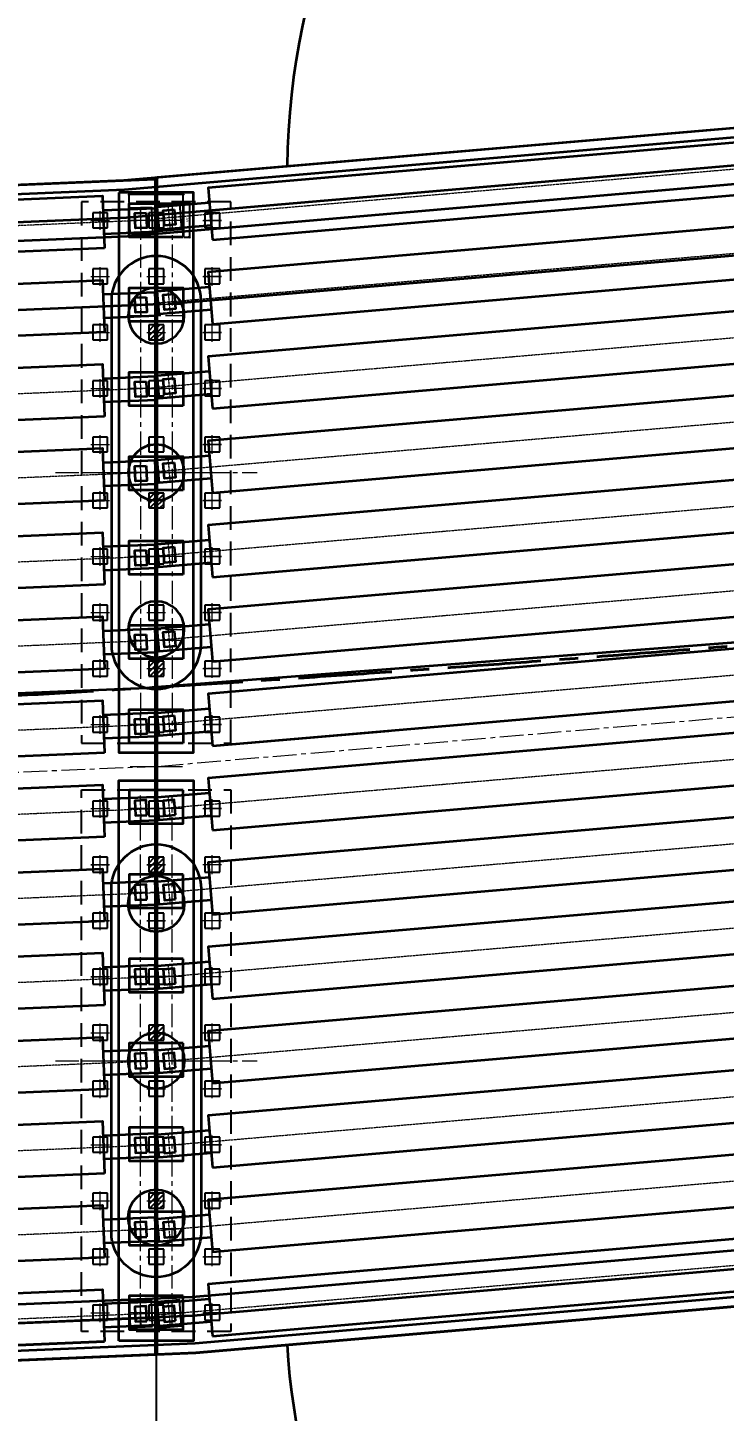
# Model space of a CAD drawing. Header units: millimetres. Extents: x 265754 to 14267433, y -6145605 to 2433772.
# Drawn here: x 6899178 to 6917823, y -613980 to -576932 of the extents above; entities that cross this region are included whole.
import ezdxf
from ezdxf import colors
from ezdxf.entities.mleader import LeaderData, LeaderLine
from ezdxf.math import Vec2, Vec3

# ---------------------------------------------------------------- set-up
doc = ezdxf.new("R2010")
doc.units = ezdxf.units.MM
for name, pattern in [('15-15', [6, 1.5, -3, 1.5]), ('CENTER', [50.8, 31.75, -6.35, 6.35, -6.35]), ('невидимая', [9.525, 6.35, -3.175]), ('осевая', [2, 1.25, -0.25, 0.25, -0.25])]:
    doc.linetypes.add(name, pattern=pattern)
for name, color, linetype, lineweight in [('1-Бетон', 106, 'Continuous', 35), ('1-Оси', 1, 'CENTER', 20), ('ИС_Выноски', 3, 'Continuous', 18), ('ИС_Ось', 3, 'осевая', 18)]:
    doc.layers.add(name, color=color, linetype=linetype, lineweight=lineweight)
doc.layers.add('_Defpoints', color=8, linetype='Continuous', plot=False)
for name, color, linetype in [('ИС_Невидимая', 4, 'невидимая'), ('Основное направление 30.05.Верх покрытия', 7, 'Continuous'), ('Основное направление 30.05.Ось трассы', 7, 'Continuous'), ('Петля 1 ось справа.Верх покрытия', 7, 'Continuous'), ('Штриховая', 7, 'Continuous')]:
    doc.layers.add(name, color=color, linetype=linetype)
doc.styles.add('0', font='isocpeur.ttf', dxfattribs={"width": 0.8, "oblique": 15})
doc.styles.add('ISOCPEUR', font='isocpeur.ttf', dxfattribs={"width": 0.8, "oblique": 15, "height": 2.5})
doc.dimstyles.new('М25', dxfattribs={"dimscale": 25, "dimtxt": 2.5, "dimasz": 2, "dimexe": 1, "dimexo": 1, "dimgap": 1, "dimtad": 1, "dimdec": 0, "dimtxsty": '0', "dimblk1": 'OBLIQUE', "dimblk2": 'OBLIQUE', "dimsah": 1, "dimcen": 2.5, "dimdle": 1, "dimclrd": 256, "dimclre": 256, "dimclrt": 256, "dimaunit": 1, "dimadec": 0, "dimazin": 0, "dimtfac": 0.75, "dimtdec": 0, "dimtmove": 1, "dimatfit": 2, "dimldrblk": 'OBLIQUE', "dimfxl": 1, "dimtolj": 1, "dimtzin": 0, "dimlwd": -1, "dimlwe": -1, "dimarcsym": 0})
doc.dimstyles.new('М400нов', dxfattribs={"dimscale": 400, "dimtxt": 2.5, "dimasz": 2, "dimexe": 1, "dimexo": 1, "dimgap": 0.8, "dimtad": 1, "dimdec": 0, "dimzin": 0, "dimdsep": 46, "dimtxsty": '0', "dimblk": 'OBLIQUE', "dimcen": 0.09, "dimdle": 1, "dimclrd": 256, "dimclre": 256, "dimclrt": 256, "dimadec": 4, "dimazin": 0, "dimtfac": 1, "dimtdec": 0, "dimtmove": 1, "dimatfit": 2, "dimfxl": 1, "dimtolj": 1, "dimtzin": 0, "dimlwd": -1, "dimarcsym": 0})

# ---------------------------------------------------------------- blocks, each defined once
blk = doc.blocks.new('дорога план')
at = {"layer": 'Основное направление 30.05.Верх покрытия', "color": 84, "flags": 128}
blk.add_lwpolyline([(-265125, 81028, 0.025264), (-191155, 52344, 0.186442), (374243, 80227)], format="xyb", dxfattribs=at)
at = {"layer": 'Основное направление 30.05.Верх покрытия', "color": 6, "flags": 128}
for points in [[(-265125, 77743, 0.024838), (-192097, 49496, 0.186005), (374243, 76946)], [(-265125, 67192, 0.023497), (-195127, 40334, 0.184624), (374243, 66407)], [(-265125, 63916, 0.023087), (-196068, 37485, 0.184202), (374243, 63136)]]:
    blk.add_lwpolyline(points, format="xyb", dxfattribs=at)
at = {"layer": 'Основное направление 30.05.Верх покрытия', "color": 5, "flags": 128}
for points in [[(-265125, 76921, 0.024735), (-192332, 48784, 0.185896), (374243, 76126)], [(374243, 67498, -0.184765), (-194813, 41283, -0.023634), (-265125, 68284, -0.023634)], [(-265125, 62822, 0.022954), (-196382, 36536, 0.184063), (374243, 62046)]]:
    blk.add_lwpolyline(points, format="xyb", dxfattribs=at)
at = {"layer": 'Основное направление 30.05.Ось трассы', "color": 1, "lineweight": 40, "flags": 128}
blk.add_lwpolyline([(-265125, 65117, 0.208487), (374243, 64335)], format="xyb", dxfattribs=at)
at = {"layer": 'Петля 1 ось справа.Верх покрытия', "color": 5, "linetype": '15-15', "flags": 128}
for points in [[(-265125, 72600, 0.024182), (-193572, 45033, 0.185328), (374243, 71810)], [(-265125, 58518, 0.022417), (-197623, 32786, 0.183514), (374243, 57743)]]:
    blk.add_lwpolyline(points, format="xyb", dxfattribs=at)
blk = doc.blocks.new('_None')
blk = doc.blocks.new('*D292')
at = {"layer": '1-Бетон', "transparency": 16777216}
blk.add_line((6933750, -658489), (6934314, -664008), dxfattribs=at)
blk.add_solid([(6934447, -663994), (6934182, -664022), (6934396, -664804)], dxfattribs=at)
at = {"layer": 'Defpoints', "color": 0, "transparency": 16777216}
for p in [(6853074, 131052), (6934396, -664804)]:
    blk.add_point(p, dxfattribs=at)
at = {"layer": '1-Бетон', "transparency": 16777216, "insert": (6934808, -660767), "char_height": 1000, "attachment_point": 5, "rotation": 275.8344, "style": '0'}
blk.add_mtext('\\A1;R800000', dxfattribs=at)
blk = doc.blocks.new('*U1432')
at = {"layer": 'ИС_Невидимая', "ltscale": 20}
blk.add_lwpolyline([(-0.2, -0.2), (0.2, -0.2), (0.2, 0.2), (-0.2, 0.2), (-0.2, -0.2)], dxfattribs=at)
at = {"layer": 'ИС_Ось', "ltscale": 50}
for points in [[(-0.25, 0), (0.25, 0)], [(0, -0.25), (0, 0.25)]]:
    blk.add_lwpolyline(points, dxfattribs=at)
blk = doc.blocks.new('*U1433')
at = {"color": 0, "linetype": 'ByBlock', "lineweight": -2, "transparency": 16777216}
for p in [(0, 0), (1.5, 0), (3, 0), (0, -1.5), (1.5, -1.5), (3, -1.5), (0, -3), (1.5, -3), (3, -3), (0, -4.5), (1.5, -4.5), (3, -4.5), (0, -6), (1.5, -6), (3, -6), (0, -7.5), (1.5, -7.5), (3, -7.5), (0, -9), (1.5, -9), (3, -9), (0, -10.5), (1.5, -10.5), (3, -10.5), (0, -12), (1.5, -12), (3, -12), (0, -13.5), (1.5, -13.5), (3, -13.5)]:
    blk.add_blockref('*U1432', p, dxfattribs=at)
blk = doc.blocks.new('*U1434')
at = {"layer": 'ИС_Невидимая', "ltscale": 20}
blk.add_lwpolyline([(-0.2, -0.2), (0.2, -0.2), (0.2, 0.2), (-0.2, 0.2), (-0.2, -0.2)], dxfattribs=at)
at = {"layer": 'ИС_Ось', "ltscale": 50}
for points in [[(-0.25, 0), (0.25, 0)], [(0, -0.25), (0, 0.25)]]:
    blk.add_lwpolyline(points, dxfattribs=at)
blk = doc.blocks.new('*U1435')
at = {"color": 0, "linetype": 'ByBlock', "lineweight": -2, "transparency": 16777216}
for p in [(0, 0), (1.5, 0), (3, 0), (0, -1.5), (1.5, -1.5), (3, -1.5), (0, -3), (1.5, -3), (3, -3), (0, -4.5), (1.5, -4.5), (3, -4.5), (0, -6), (1.5, -6), (3, -6), (0, -7.5), (1.5, -7.5), (3, -7.5), (0, -9), (1.5, -9), (3, -9), (0, -10.5), (1.5, -10.5), (3, -10.5), (0, -12), (1.5, -12), (3, -12), (0, -13.5), (1.5, -13.5), (3, -13.5)]:
    blk.add_blockref('*U1434', p, dxfattribs=at)
blk = doc.blocks.new('св поле кальм пл')
at = {"layer": 'Штриховая'}
h = blk.add_hatch(dxfattribs=at)
h.set_pattern_fill('ANSI31', color=256, scale=0.03)
h.set_pattern_definition([(176.87772, (35.04111, 28.08523), (-0.00518798, -0.09510861), [])])
h.paths.add_polyline_path([(-36.201, 56.013), (-36.468, 56.311), (-36.766, 56.044), (-36.499, 55.746)])
h = blk.add_hatch(dxfattribs=at)
h.set_pattern_fill('ANSI31', color=256, scale=0.03)
h.set_pattern_definition([(176.87772, (31.69053, 25.0813), (-0.00518798, -0.09510861), [])])
h.paths.add_polyline_path([(-39.551, 53.009), (-39.818, 53.307), (-40.116, 53.04), (-39.849, 52.742)])
h = blk.add_hatch(dxfattribs=at)
h.set_pattern_fill('ANSI31', color=256, scale=0.03)
h.set_pattern_definition([(176.87772, (28.33995, 22.07737), (-0.00518798, -0.09510861), [])])
h.paths.add_polyline_path([(-42.902, 50.005), (-43.169, 50.303), (-43.467, 50.036), (-43.2, 49.738)])
h = blk.add_hatch(dxfattribs=at)
h.set_pattern_fill('ANSI31', color=256, scale=0.03)
h.set_pattern_definition([(176.87772, (24.43098, 18.57273), (-0.00518798, -0.09510861), [])])
h.paths.add_polyline_path([(-46.811, 46.5), (-47.078, 46.798), (-47.376, 46.531), (-47.109, 46.233)])
h = blk.add_hatch(dxfattribs=at)
h.set_pattern_fill('ANSI31', color=256, scale=0.03)
h.set_pattern_definition([(176.87772, (21.08039, 15.5688), (-0.00518798, -0.09510861), [])])
h.paths.add_polyline_path([(-50.162, 43.497), (-50.429, 43.794), (-50.726, 43.527), (-50.459, 43.23)])
h = blk.add_hatch(dxfattribs=at)
h.set_pattern_fill('ANSI31', color=256, scale=0.03)
h.set_pattern_definition([(176.87772, (17.72981, 12.56487), (-0.00518798, -0.09510861), [])])
h.paths.add_polyline_path([(-53.512, 40.493), (-53.779, 40.79), (-54.077, 40.523), (-53.81, 40.226)])
at = {"layer": 'ИС_Невидимая', "ltscale": 0.1}
for points in [[(-32.542, 56.876), (-43.338, 47.196), (-46.009, 50.175), (-35.212, 59.854), (-32.542, 56.876)], [(-55.065, 36.682), (-44.269, 46.362), (-46.939, 49.34), (-57.736, 39.661), (-55.065, 36.682)]]:
    blk.add_lwpolyline(points, dxfattribs=at)
at = {"layer": 'ИС_Ось', "color": 1, "ltscale": 500}
blk.add_line((-44.672, 47.747), (-45.606, 48.789), dxfattribs=at)
at = {"layer": 'ИС_Ось', "color": 1, "lineweight": 40, "ltscale": 2, "true_color": 0xff0000, "flags": 128}
blk.add_lwpolyline([(34.634, -46.806, 0.046583), (-64.636, 63.963, 0.046583)], format="xyb", dxfattribs=at)
at = {"layer": 'ИС_Ось', "color": 1, "ltscale": 500}
for points in [[(-33.877, 58.365), (-45.065, 48.334)], [(-37.94, 52.036), (-40.61, 55.014)], [(-56.401, 38.172), (-45.212, 48.202)], [(-49.667, 41.522), (-52.337, 44.501)]]:
    blk.add_lwpolyline(points, dxfattribs=at)
at = {"color": 1, "rotation": 131.8774809}
for name, p in [('*U1435', (-43.3, 47.902)), ('*U1433', (-55.027, 37.389))]:
    blk.add_blockref(name, p, dxfattribs=at)
blk = doc.blocks.new('б33 план')
at = {"layer": '1-Бетон'}
blk.add_lwpolyline([(1400, 700), (31600, 700), (31600, -700), (1400, -700)], close=True, dxfattribs=at)
for points in [[(1400, 310), (0, 310), (0, -310), (1400, -310)], [(31600, 310), (33000, 310), (33000, -310), (31600, -310)]]:
    blk.add_lwpolyline(points, dxfattribs=at)
at = {"layer": 'ИС_Ось', "color": 3, "ltscale": 20}
for points in [[(0, 0), (33000, 0)], [(400, 310), (400, -310)], [(32600, 310), (32600, -310)]]:
    blk.add_lwpolyline(points, dxfattribs=at)
blk = doc.blocks.new('*U2150')
at = {"rotation": 182.4098864728825}
blk.add_blockref('б33 план', (16485, 694), dxfattribs=at)
blk = doc.blocks.new('*U2151')
at = {"layer": '_Defpoints', "color": 0, "linetype": 'ByBlock', "lineweight": -2, "transparency": 16777216}
for p in [(0, 0), (0, -2252), (0, -4504), (0, -6756), (0, -9008), (0, -11260), (0, -13512), (0, -15764), (0, -18016), (0, -20268), (0, -22520), (0, -24772), (0, -27024), (0, -29276)]:
    blk.add_blockref('*U2150', p, dxfattribs=at)
blk = doc.blocks.new('Б24 план')
at = {"layer": '1-Бетон'}
blk.add_lwpolyline([(1400, -700), (22600, -700), (22600, 700), (1400, 700)], close=True, dxfattribs=at)
for points in [[(1400, -310), (0, -310), (0, 310), (1400, 310)], [(22600, -310), (24000, -310), (24000, 310), (22600, 310)]]:
    blk.add_lwpolyline(points, dxfattribs=at)
at = {"layer": 'ИС_Ось', "color": 3, "ltscale": 20}
for points in [[(300, -310), (300, 310)], [(23700, -310), (23700, 310)], [(0, 0), (24000, 0)]]:
    blk.add_lwpolyline(points, dxfattribs=at)
blk = doc.blocks.new('*U2152')
at = {"rotation": 4.910079921255813}
blk.add_blockref('Б24 план', (-11956, -1027), dxfattribs=at)
blk = doc.blocks.new('*U2153')
at = {"layer": '_Defpoints', "color": 0, "linetype": 'ByBlock', "lineweight": -2, "transparency": 16777216}
for p in [(0, 0), (0, -2258), (0, -4516), (0, -6774), (0, -9032), (0, -11290), (0, -13548), (0, -15806), (0, -18064), (0, -20322), (0, -22580), (0, -24838), (0, -27096), (0, -29354)]:
    blk.add_blockref('*U2152', p, dxfattribs=at)
blk = doc.blocks.new('*U1397')
at = {"layer": '1-Бетон'}
blk.add_circle((0, 0), 750, dxfattribs=at)
blk = doc.blocks.new('*U1398')
at = {"layer": '1-Бетон', "color": 0, "linetype": 'ByBlock', "lineweight": -2, "transparency": 16777216}
for p in [(0, 0), (4200, 0), (8400, 0)]:
    blk.add_blockref('*U1397', p, dxfattribs=at)
blk = doc.blocks.new('*U1393')
at = {"layer": 'ИС_Ось', "ltscale": 500}
blk.add_line((0, -725), (0, 725), dxfattribs=at)
blk = doc.blocks.new('*U1394')
at = {"layer": '1-Бетон', "color": 0, "linetype": 'ByBlock', "lineweight": -2, "transparency": 16777216}
for p in [(0, 0), (2250, 0), (4500, 0), (6750, 0), (9000, 0), (11250, 0), (13500, 0)]:
    blk.add_blockref('*U1393', p, dxfattribs=at)
blk = doc.blocks.new('*U1395')
at = {"layer": 'ИС_Ось', "ltscale": 500}
blk.add_lwpolyline([(0, 500), (0, -1000)], dxfattribs=at)
blk = doc.blocks.new('*U1396')
at = {"color": 0, "linetype": 'ByBlock', "lineweight": -2, "transparency": 16777216}
for p in [(0, 0), (4200, 0), (8400, 0)]:
    blk.add_blockref('*U1395', p, dxfattribs=at)
blk = doc.blocks.new('*U1401')
at = {"layer": '1-Бетон'}
blk.add_circle((0, 0), 750, dxfattribs=at)
blk = doc.blocks.new('*U1402')
at = {"layer": '1-Бетон', "color": 0, "linetype": 'ByBlock', "lineweight": -2, "transparency": 16777216}
for p in [(0, 0), (4200, 0), (8400, 0)]:
    blk.add_blockref('*U1401', p, dxfattribs=at)
blk = doc.blocks.new('*U1399')
at = {"layer": 'ИС_Ось', "ltscale": 500}
blk.add_line((0, -725), (0, 725), dxfattribs=at)
blk = doc.blocks.new('*U1400')
at = {"layer": '1-Бетон', "color": 0, "linetype": 'ByBlock', "lineweight": -2, "transparency": 16777216}
for p in [(0, 0), (2250, 0), (4500, 0), (6750, 0), (9000, 0), (11250, 0), (13500, 0)]:
    blk.add_blockref('*U1399', p, dxfattribs=at)
blk = doc.blocks.new('_OBLIQUE')
at = {"color": 0, "linetype": 'ByBlock', "lineweight": -2}
blk.add_line((0.5, 0.5), (-0.5, -0.5), dxfattribs=at)
blk = doc.blocks.new('*D2158')
at = {"layer": '_Defpoints', "color": 2, "transparency": 16777216}
for p, q in [((6903367, -581403), (6901867, -581403)), ((6901892, -581617), (6901892, -581378)), ((6903342, -581617), (6903342, -581378))]:
    blk.add_line(p, q, dxfattribs=at)
at = {"layer": 'Defpoints', "color": 0, "transparency": 16777216}
for p in [(6901892, -581403), (6901892, -581642), (6903342, -581642)]:
    blk.add_point(p, dxfattribs=at)
at = {"layer": '_Defpoints', "color": 2, "transparency": 16777216, "xscale": 50, "yscale": 50, "zscale": 50}
for p, rotation in [((6901892, -581403), 180.0000242058169), ((6903342, -581403), 2.420581687090361e-05)]:
    blk.add_blockref('_OBLIQUE', p, dxfattribs=dict(at, rotation=rotation))
at = {"layer": '_Defpoints', "color": 2, "transparency": 16777216, "insert": (6902617, -581347), "char_height": 62.5, "attachment_point": 5, "rotation": 0, "style": '0'}
blk.add_mtext('\\A1;1450', dxfattribs=at)
blk = doc.blocks.new('*D2159')
at = {"layer": '_Defpoints', "color": 2, "transparency": 16777216}
for p, q in [((6903367, -581642), (6903530, -581642)), ((6903505, -581617), (6903505, -582567)), ((6903367, -582542), (6903530, -582542))]:
    blk.add_line(p, q, dxfattribs=at)
at = {"layer": 'Defpoints', "color": 0, "transparency": 16777216}
for p in [(6903342, -581642), (6903342, -582542), (6903505, -582542)]:
    blk.add_point(p, dxfattribs=at)
at = {"layer": '_Defpoints', "color": 2, "transparency": 16777216, "xscale": 50, "yscale": 50, "zscale": 50}
for p, rotation in [((6903505, -581642), 90), ((6903505, -582542), 270)]:
    blk.add_blockref('_OBLIQUE', p, dxfattribs=dict(at, rotation=rotation))
at = {"layer": '_Defpoints', "color": 2, "transparency": 16777216, "insert": (6903448, -582092), "char_height": 62.5, "attachment_point": 5, "rotation": 90, "style": '0'}
blk.add_mtext('\\A1;900', dxfattribs=at)
blk = doc.blocks.new('мост план кальмиус')
at = {"layer": 'ИС_Выноски'}
ml = blk.add_multileader_mtext('Standard', dxfattribs=at)
ml.set_content('Ось опоры ОП5 \\PПК 71+4,24', color=256, style='ISOCPEUR')
ml.set_leader_properties(color=256, linetype='ByLayer')
ml.set_arrow_properties(name='NONE')
ml.build(insert=Vec2(0, 0))
ml.multileader.update_dxf_attribs({"text_left_attachment_type": 6, "text_right_attachment_type": 6, "dogleg_length": 0.36, "arrow_head_size": 600, "scale": 200})
ctx = ml.context
ctx.base_point, ctx.scale, ctx.char_height, ctx.arrow_head_size, ctx.landing_gap_size, ctx.plane_origin, ctx.plane_x_axis, ctx.plane_y_axis = Vec3(49544.5, -27905.8), 200, 1200, 600, 125, Vec3(56540.2, -9400.5), Vec3(0, 1), Vec3(-1, 0)
ctx.left_attachment, ctx.right_attachment, ctx.text_align_type = 6, 6, 1
notes = []
notes.append((ctx, [(1, (1, 1, 0), (49544.5, -18211.7), (0, -1), 161, [(1, [(49544.5, -16236.4)], 0, [])])]))
ctx.mtext.insert, ctx.mtext.text_direction, ctx.mtext.rotation, ctx.mtext.width, ctx.mtext.alignment, ctx.mtext.flow_direction = Vec3(48104.5, -23139.3), Vec3(0, 1), 1.5707963, 10620.215, 2, 5
for ctx, leaders in notes:
    for number, flags, end, landing, length, lines in leaders:
        leader = LeaderData()
        leader.index, (leader.has_last_leader_line, leader.has_dogleg_vector, leader.attachment_direction) = number, flags
        leader.last_leader_point, leader.dogleg_vector, leader.dogleg_length = Vec3(end), Vec3(landing), length
        for number, points, colour, breaks in lines:
            line = LeaderLine()
            line.index, line.vertices, line.color, line.breaks = number, Vec3.list(points), colors.encode_raw_color(colour), breaks
            leader.lines.append(line)
        ctx.leaders.append(leader)

msp = doc.modelspace()

# ---------------------------------------------------------------- linework, layer by layer
at = {"layer": '1-Бетон'}
for points in [[(6779525.5592, -578878.4265), (6804390.0413, -581014.4711), (6836841.2633, -582380.1897), (6869303.2375, -582380.1897), (6901754.4595, -581014.4711), (6926618.9416, -578878.4265)], [(6837971.8121, -582630.1897), (6869308.4959, -582630.1897), (6901770.4221, -581264.0206), (6926618.9416, -579129.3473)], [(6904124.3863, -596165.5066), (6908843.2966, -595760.117)], [(6904124.3863, -611971.5066), (6925246.5877, -610156.9518)], [(6926618.9416, -610189.6088), (6903658.8881, -612162.0488), (6869962.0458, -613580.1897), (6836182.455, -613580.1897), (6802485.6126, -612162.0488), (6779525.5592, -610189.6088)], [(6779525.5592, -610440.5297), (6802469.65, -612411.5983), (6836177.1966, -613830.1897), (6869967.3041, -613830.1897), (6903674.8508, -612411.5983), (6926618.9416, -610440.5297)], [(6869580.8954, -612830.2239), (6902552.6882, -611465.5082)], [(6871064.0493, -613383.6788), (6901237.3401, -612113.8276)]]:
    msp.add_lwpolyline(points, dxfattribs=at)
at = {"layer": '1-Бетон', "color": 4}
for points in [[(6902643.0758, -580938.1323), (6926618.9416, -578878.4265), (6926618.9416, -610440.5297), (6903674.8508, -612411.5983), (6902643.0758, -612455.0209), (6902643.0758, -580938.1323)], [(6837971.8121, -583380.1897), (6869324.2708, -583380.1897), (6901818.31, -582012.6691), (6926618.9416, -579882.1097)], [(6837971.8121, -583880.1897), (6869334.7875, -583880.1897), (6901850.2353, -582511.7682), (6926618.9416, -580383.9514)], [(6869622.2504, -582366.7639), (6902593.0758, -580991.8639), (6902593.0758, -612457.1251), (6869967.3041, -613830.1897), (6869622.2504, -613829.3684), (6869622.2504, -582366.7639)], [(6902929.8097, -584329.5702), (6926905.6755, -582269.8644)], [(6902751.4833, -584338.189), (6869635.3799, -585731.9037)], [(6926572.924, -592745.9091), (6902644.0432, -594592.1653)], [(6869622.2504, -595958.2337), (6902594.0916, -594595.2649)], [(6837971.8121, -612330.1897), (6869935.7541, -612330.1897), (6903579.075, -610914.3013), (6926618.9416, -608935.0048)], [(6837971.8121, -612830.1897), (6869946.2708, -612830.1897), (6903611.0002, -611413.4003), (6926618.9416, -609436.8464)]]:
    msp.add_lwpolyline(points, dxfattribs=at)
at = {"layer": '1-Бетон', "color": 3}
for points in [[(6901617.4261, -581342.2601), (6901617.4261, -596342.2601), (6903617.4922, -596342.2601), (6903617.4922, -581342.2601)], [(6901617.238, -612092.7267), (6901617.6143, -597092.5489), (6903617.6804, -597091.5708), (6903617.304, -612091.7486)]]:
    msp.add_lwpolyline(points, close=True, dxfattribs=at)
at = {"layer": '1-Бетон', "color": 5}
for points in [[(6903342.1846, -582541.9045), (6901892.1846, -582541.9045), (6901892.1846, -581641.9045), (6903342.1846, -581641.9045), (6903342.1846, -582541.9045)], [(6902347.8952, -581890.2554), (6902364.7144, -582289.9016), (6902064.9797, -582302.516), (6902048.1605, -581902.8698), (6902347.8952, -581890.2554)], [(6903100.8363, -581802.0846), (6903135.0732, -582200.6167), (6902836.1742, -582226.2944), (6902801.9373, -581827.7623), (6903100.8363, -581802.0846)], [(6903342.1846, -584799.9045), (6901892.1846, -584799.9045), (6901892.1846, -583899.9045), (6903342.1846, -583899.9045), (6903342.1846, -584799.9045)], [(6902347.8952, -584148.2554), (6902364.7144, -584547.9016), (6902064.9797, -584560.516), (6902048.1605, -584160.8698), (6902347.8952, -584148.2554)], [(6903100.8363, -584060.0846), (6903135.0732, -584458.6167), (6902836.1742, -584484.2944), (6902801.9373, -584085.7623), (6903100.8363, -584060.0846)], [(6903342.1846, -587057.9045), (6901892.1846, -587057.9045), (6901892.1846, -586157.9045), (6903342.1846, -586157.9045), (6903342.1846, -587057.9045)], [(6902347.8952, -586406.2554), (6902364.7144, -586805.9016), (6902064.9797, -586818.516), (6902048.1605, -586418.8698), (6902347.8952, -586406.2554)], [(6903100.8363, -586318.0846), (6903135.0732, -586716.6167), (6902836.1742, -586742.2944), (6902801.9373, -586343.7623), (6903100.8363, -586318.0846)], [(6903342.1846, -589315.9045), (6901892.1846, -589315.9045), (6901892.1846, -588415.9045), (6903342.1846, -588415.9045), (6903342.1846, -589315.9045)], [(6902347.8952, -588664.2554), (6902364.7144, -589063.9016), (6902064.9797, -589076.516), (6902048.1605, -588676.8698), (6902347.8952, -588664.2554)], [(6903100.8363, -588576.0846), (6903135.0732, -588974.6167), (6902836.1742, -589000.2944), (6902801.9373, -588601.7623), (6903100.8363, -588576.0846)], [(6903342.1846, -591573.9045), (6901892.1846, -591573.9045), (6901892.1846, -590673.9045), (6903342.1846, -590673.9045), (6903342.1846, -591573.9045)], [(6903100.8363, -590834.0846), (6903135.0732, -591232.6167), (6902836.1742, -591258.2944), (6902801.9373, -590859.7623), (6903100.8363, -590834.0846)], [(6902347.8952, -590922.2554), (6902364.7144, -591321.9016), (6902064.9797, -591334.516), (6902048.1605, -590934.8698), (6902347.8952, -590922.2554)], [(6903342.1846, -593831.9045), (6901892.1846, -593831.9045), (6901892.1846, -592931.9045), (6903342.1846, -592931.9045), (6903342.1846, -593831.9045)], [(6903100.8363, -593092.0846), (6903135.0732, -593490.6167), (6902836.1742, -593516.2944), (6902801.9373, -593117.7623), (6903100.8363, -593092.0846)], [(6902347.8952, -593180.2554), (6902364.7144, -593579.9016), (6902064.9797, -593592.516), (6902048.1605, -593192.8698), (6902347.8952, -593180.2554)], [(6903342.1846, -596089.9045), (6901892.1846, -596089.9045), (6901892.1846, -595189.9045), (6903342.1846, -595189.9045), (6903342.1846, -596089.9045)], [(6903100.8363, -595350.0846), (6903135.0732, -595748.6167), (6902836.1742, -595774.2944), (6902801.9373, -595375.7623), (6903100.8363, -595350.0846)], [(6902347.8952, -595438.2554), (6902364.7144, -595837.9016), (6902064.9797, -595850.516), (6902048.1605, -595450.8698), (6902347.8952, -595438.2554)], [(6903342.1846, -597343.9045), (6901892.1846, -597343.9045), (6901892.1846, -598243.9045), (6903342.1846, -598243.9045), (6903342.1846, -597343.9045)], [(6902364.716, -598017.9391), (6902347.8968, -597618.2928), (6902048.1621, -597630.9072), (6902064.9813, -598030.5535), (6902364.716, -598017.9391)], [(6903135.0764, -598006.6541), (6903100.8396, -597608.122), (6902801.9405, -597633.7996), (6902836.1774, -598032.3317), (6903135.0764, -598006.6541)], [(6903342.1846, -599601.9045), (6901892.1846, -599601.9045), (6901892.1846, -600501.9045), (6903342.1846, -600501.9045), (6903342.1846, -599601.9045)], [(6902364.716, -600275.9391), (6902347.8968, -599876.2928), (6902048.1621, -599888.9072), (6902064.9813, -600288.5535), (6902364.716, -600275.9391)], [(6903135.0764, -600264.6541), (6903100.8396, -599866.122), (6902801.9405, -599891.7996), (6902836.1774, -600290.3317), (6903135.0764, -600264.6541)], [(6903342.1846, -601859.9045), (6901892.1846, -601859.9045), (6901892.1846, -602759.9045), (6903342.1846, -602759.9045), (6903342.1846, -601859.9045)], [(6902364.716, -602533.9391), (6902347.8968, -602134.2928), (6902048.1621, -602146.9072), (6902064.9813, -602546.5535), (6902364.716, -602533.9391)], [(6903135.0764, -602522.6541), (6903100.8396, -602124.122), (6902801.9405, -602149.7996), (6902836.1774, -602548.3317), (6903135.0764, -602522.6541)], [(6903342.1846, -604117.9045), (6901892.1846, -604117.9045), (6901892.1846, -605017.9045), (6903342.1846, -605017.9045), (6903342.1846, -604117.9045)], [(6902364.716, -604791.9391), (6902347.8968, -604392.2928), (6902048.1621, -604404.9072), (6902064.9813, -604804.5535), (6902364.716, -604791.9391)], [(6903135.0764, -604780.6541), (6903100.8396, -604382.122), (6902801.9405, -604407.7996), (6902836.1774, -604806.3317), (6903135.0764, -604780.6541)], [(6903342.1846, -606375.9045), (6901892.1846, -606375.9045), (6901892.1846, -607275.9045), (6903342.1846, -607275.9045), (6903342.1846, -606375.9045)], [(6902364.716, -607049.9391), (6902347.8968, -606650.2928), (6902048.1621, -606662.9072), (6902064.9813, -607062.5535), (6902364.716, -607049.9391)], [(6903135.0764, -607038.6541), (6903100.8396, -606640.122), (6902801.9405, -606665.7996), (6902836.1774, -607064.3317), (6903135.0764, -607038.6541)], [(6903342.1846, -608633.9045), (6901892.1846, -608633.9045), (6901892.1846, -609533.9045), (6903342.1846, -609533.9045), (6903342.1846, -608633.9045)], [(6902364.716, -609307.9391), (6902347.8968, -608908.2928), (6902048.1621, -608920.9072), (6902064.9813, -609320.5535), (6902364.716, -609307.9391)], [(6903135.0764, -609296.6541), (6903100.8396, -608898.122), (6902801.9405, -608923.7996), (6902836.1774, -609322.3317), (6903135.0764, -609296.6541)], [(6903342.1846, -610891.9045), (6901892.1846, -610891.9045), (6901892.1846, -611791.9045), (6903342.1846, -611791.9045), (6903342.1846, -610891.9045)], [(6902364.716, -611565.9391), (6902347.8968, -611166.2928), (6902048.1621, -611178.9072), (6902064.9813, -611578.5535), (6902364.716, -611565.9391)], [(6903135.0764, -611554.6541), (6903100.8396, -611156.122), (6902801.9405, -611181.7996), (6902836.1774, -611580.3317), (6903135.0764, -611554.6541)]]:
    msp.add_lwpolyline(points, dxfattribs=at)
at = {"layer": '1-Бетон', "elevation": -5778.159}
for points in [[(6901418.14, -584242.5938), (6901418.14, -593442.53, 0.9958479419), (6903818.14, -593442.53), (6903818.14, -584242.5938, 0.9958479419)], [(6901418.14, -609192.2152), (6901418.14, -599992.279, -0.9958479419), (6903818.14, -599992.279), (6903818.14, -609192.2152, -0.9958479419)]]:
    msp.add_lwpolyline(points, format="xyb", close=True, dxfattribs=at)
at = {"layer": '1-Бетон'}
for centre, radius, start, end in [((6925283.2148, -580835.6371), 19159.5186, 91.48069625, 179.41205732), ((6921768.0347, -611430.3318, 33460.77), 15662.3085, 182.8208897, 280.3514047)]:
    msp.add_arc(centre, radius, start, end, dxfattribs=at)
at = {"layer": '1-Оси', "color": 1, "ltscale": 20}
msp.add_lwpolyline([(6926618.9416, -594659.6217), (6902746.4591, -596710.4462), (6869622.2208, -598105.1909), (6836502.7045, -598104.3667), (6803398.0417, -596710.4462), (6779525.5592, -594659.6217)], dxfattribs=at)
at = {"layer": '_Defpoints', "color": 4}
msp.add_lwpolyline([(6904004.5572, -581222.6442), (6925126.7586, -579408.0894)], dxfattribs=at)
at = {"layer": '_Defpoints'}
msp.add_lwpolyline([(6901177.8898, -581439.0903), (6871004.0898, -582708.9629)], dxfattribs=at)
at = {"layer": '_Defpoints', "color": 2}
for points in [[(6903237.4471, -581639.7962), (6903297.3616, -582337.2274), (6902699.5635, -582388.5827), (6902639.6489, -581691.1516)], [(6902491.4553, -581734.0808), (6902520.889, -582433.4617), (6901921.4196, -582458.6906), (6901891.986, -581759.3097)], [(6902520.8905, -611709.4992), (6902491.4569, -611010.1183), (6901891.9876, -611035.3471), (6901921.4212, -611734.728)], [(6903297.3648, -611691.2648), (6903237.4503, -610993.8336), (6902639.6521, -611045.1889), (6902699.5667, -611742.6201)]]:
    msp.add_lwpolyline(points, close=True, dxfattribs=at)
at = {"layer": '_Defpoints', "lineweight": 40, "flags": 128}
msp.add_lwpolyline([(6538752.5302, -589636.0559, 0.2084871919), (7167131.0908, -589750.8949, 0.2084871919)], format="xyb", dxfattribs=at)
at = {"layer": 'ИС_Ось', "color": 1, "ltscale": 500}
for points in [[(6902618.0758, -581068.0336), (6902618.0758, -596618.2649)], [(6899918.0758, -588842.2601), (6905318.0758, -588842.2601)], [(6902618.0758, -612365.7754), (6902618.0758, -596815.5441)], [(6899918.0758, -604591.6597), (6905318.0758, -604591.6597)]]:
    msp.add_lwpolyline(points, dxfattribs=at)
at = {"layer": 'ИС_Ось', "ltscale": 50}
for points in [[(6901118.2755, -582342.856), (6901118.2755, -581842.856)], [(6902618.2755, -582342.856), (6902618.2755, -581842.856)], [(6904117.8754, -582342.856), (6904117.8754, -581842.856)], [(6900868.2755, -582092.856), (6901368.2755, -582092.856)], [(6902368.2755, -582092.856), (6902868.2755, -582092.856)], [(6904367.8754, -582092.856), (6903867.8754, -582092.856)], [(6901118.2755, -583842.856), (6901118.2755, -583342.856)], [(6902618.2755, -583842.856), (6902618.2755, -583342.856)], [(6904117.8754, -583842.856), (6904117.8754, -583342.856)], [(6900868.2755, -583592.856), (6901368.2755, -583592.856)], [(6902368.2755, -583592.856), (6902868.2755, -583592.856)], [(6904367.8754, -583592.856), (6903867.8754, -583592.856)], [(6901118.2759, -585342.9714), (6901118.2759, -584842.9714)], [(6902618.2759, -585342.9714), (6902618.2759, -584842.9714)], [(6904117.8757, -585342.9714), (6904117.8757, -584842.9714)], [(6900868.2759, -585092.9714), (6901368.2759, -585092.9714)], [(6902368.2759, -585092.9714), (6902868.2759, -585092.9714)], [(6904367.8757, -585092.9714), (6903867.8757, -585092.9714)], [(6901118.2759, -586842.9714), (6901118.2759, -586342.9714)], [(6902618.2759, -586842.9714), (6902618.2759, -586342.9714)], [(6904117.8757, -586842.9714), (6904117.8757, -586342.9714)], [(6900868.2759, -586592.9714), (6901368.2759, -586592.9714)], [(6902368.2759, -586592.9714), (6902868.2759, -586592.9714)], [(6904367.8757, -586592.9714), (6903867.8757, -586592.9714)], [(6901118.2759, -588342.9714), (6901118.2759, -587842.9714)], [(6902618.2759, -588342.9714), (6902618.2759, -587842.9714)], [(6904117.8757, -588342.9714), (6904117.8757, -587842.9714)], [(6900868.2759, -588092.9714), (6901368.2759, -588092.9714)], [(6902368.2759, -588092.9714), (6902868.2759, -588092.9714)], [(6904367.8757, -588092.9714), (6903867.8757, -588092.9714)], [(6901118.2759, -589842.9714), (6901118.2759, -589342.9714)], [(6902618.2759, -589842.9714), (6902618.2759, -589342.9714)], [(6904117.8757, -589842.9714), (6904117.8757, -589342.9714)], [(6900868.2759, -589592.9714), (6901368.2759, -589592.9714)], [(6902368.2759, -589592.9714), (6902868.2759, -589592.9714)], [(6904367.8757, -589592.9714), (6903867.8757, -589592.9714)], [(6901118.2755, -591342.856), (6901118.2755, -590842.856)], [(6902618.2755, -591342.856), (6902618.2755, -590842.856)], [(6904117.8754, -591342.856), (6904117.8754, -590842.856)], [(6900868.2755, -591092.856), (6901368.2755, -591092.856)], [(6902368.2755, -591092.856), (6902868.2755, -591092.856)], [(6904367.8754, -591092.856), (6903867.8754, -591092.856)], [(6901118.2755, -592842.856), (6901118.2755, -592342.856)], [(6902618.2755, -592842.856), (6902618.2755, -592342.856)], [(6904117.8754, -592842.856), (6904117.8754, -592342.856)], [(6900868.2755, -592592.856), (6901368.2755, -592592.856)], [(6902368.2755, -592592.856), (6902868.2755, -592592.856)], [(6904367.8754, -592592.856), (6903867.8754, -592592.856)], [(6901117.775, -594342.9714), (6901117.775, -593842.9714)], [(6902617.775, -594342.9714), (6902617.775, -593842.9714)], [(6904117.3748, -594342.9714), (6904117.3748, -593842.9714)], [(6900867.775, -594092.9714), (6901367.775, -594092.9714)], [(6902367.775, -594092.9714), (6902867.775, -594092.9714)], [(6904367.3748, -594092.9714), (6903867.3748, -594092.9714)], [(6901118.2755, -595842.856), (6901118.2755, -595342.856)], [(6902618.2755, -595842.856), (6902618.2755, -595342.856)], [(6904117.8754, -595842.856), (6904117.8754, -595342.856)], [(6900868.2755, -595592.856), (6901368.2755, -595592.856)], [(6902368.2755, -595592.856), (6902868.2755, -595592.856)], [(6904367.8754, -595592.856), (6903867.8754, -595592.856)], [(6900868.2759, -597843.2601), (6901368.2759, -597843.2601)], [(6901118.2759, -598093.2601), (6901118.2759, -597593.2601)], [(6902368.2759, -597843.2601), (6902868.2759, -597843.2601)], [(6902618.2759, -598093.2601), (6902618.2759, -597593.2601)], [(6904367.8757, -597843.2601), (6903867.8757, -597843.2601)], [(6904117.8757, -598093.2601), (6904117.8757, -597593.2601)], [(6900868.2755, -599343.1447), (6901368.2755, -599343.1447)], [(6901118.2755, -599593.1447), (6901118.2755, -599093.1447)], [(6902368.2755, -599343.1447), (6902868.2755, -599343.1447)], [(6902618.2755, -599593.1447), (6902618.2755, -599093.1447)], [(6904367.8754, -599343.1447), (6903867.8754, -599343.1447)], [(6904117.8754, -599593.1447), (6904117.8754, -599093.1447)], [(6900868.2755, -600843.1447), (6901368.2755, -600843.1447)], [(6901118.2755, -601093.1447), (6901118.2755, -600593.1447)], [(6902368.2755, -600843.1447), (6902868.2755, -600843.1447)], [(6902618.2755, -601093.1447), (6902618.2755, -600593.1447)], [(6904367.8754, -600843.1447), (6903867.8754, -600843.1447)], [(6904117.8754, -601093.1447), (6904117.8754, -600593.1447)], [(6900868.2759, -602343.2601), (6901368.2759, -602343.2601)], [(6901118.2759, -602593.2601), (6901118.2759, -602093.2601)], [(6902368.2759, -602343.2601), (6902868.2759, -602343.2601)], [(6902618.2759, -602593.2601), (6902618.2759, -602093.2601)], [(6904367.8757, -602343.2601), (6903867.8757, -602343.2601)], [(6904117.8757, -602593.2601), (6904117.8757, -602093.2601)], [(6900868.2759, -603843.2601), (6901368.2759, -603843.2601)], [(6901118.2759, -604093.2601), (6901118.2759, -603593.2601)], [(6902368.2759, -603843.2601), (6902868.2759, -603843.2601)], [(6902618.2759, -604093.2601), (6902618.2759, -603593.2601)], [(6904367.8757, -603843.2601), (6903867.8757, -603843.2601)], [(6904117.8757, -604093.2601), (6904117.8757, -603593.2601)], [(6900868.2759, -605343.2601), (6901368.2759, -605343.2601)], [(6901118.2759, -605593.2601), (6901118.2759, -605093.2601)], [(6902368.2759, -605343.2601), (6902868.2759, -605343.2601)], [(6902618.2759, -605593.2601), (6902618.2759, -605093.2601)], [(6904367.8757, -605343.2601), (6903867.8757, -605343.2601)], [(6904117.8757, -605593.2601), (6904117.8757, -605093.2601)], [(6901118.2759, -607093.2601), (6901118.2759, -606593.2601)], [(6902618.2759, -607093.2601), (6902618.2759, -606593.2601)], [(6904117.8757, -607093.2601), (6904117.8757, -606593.2601)], [(6900868.2759, -606843.2601), (6901368.2759, -606843.2601)], [(6902368.2759, -606843.2601), (6902868.2759, -606843.2601)], [(6904367.8757, -606843.2601), (6903867.8757, -606843.2601)], [(6901118.2759, -608593.2601), (6901118.2759, -608093.2601)], [(6902618.2759, -608593.2601), (6902618.2759, -608093.2601)], [(6904117.8757, -608593.2601), (6904117.8757, -608093.2601)], [(6900868.2759, -608343.2601), (6901368.2759, -608343.2601)], [(6902368.2759, -608343.2601), (6902868.2759, -608343.2601)], [(6904367.8757, -608343.2601), (6903867.8757, -608343.2601)], [(6901118.2755, -610093.1447), (6901118.2755, -609593.1447)], [(6902618.2755, -610093.1447), (6902618.2755, -609593.1447)], [(6904117.8754, -610093.1447), (6904117.8754, -609593.1447)], [(6900868.2755, -609843.1447), (6901368.2755, -609843.1447)], [(6902368.2755, -609843.1447), (6902868.2755, -609843.1447)], [(6904367.8754, -609843.1447), (6903867.8754, -609843.1447)], [(6901118.2759, -611593.2601), (6901118.2759, -611093.2601)], [(6902618.2759, -611593.2601), (6902618.2759, -611093.2601)], [(6904117.8757, -611593.2601), (6904117.8757, -611093.2601)], [(6900868.2759, -611343.2601), (6901368.2759, -611343.2601)], [(6902368.2759, -611343.2601), (6902868.2759, -611343.2601)], [(6904367.8757, -611343.2601), (6903867.8757, -611343.2601)]]:
    msp.add_lwpolyline(points, dxfattribs=at)
at = {"layer": 'ИС_Ось', "ltscale": 500, "elevation": 5778.159}
for points in [[(6902193.0758, -581741.9045), (6902193.0758, -595941.9045)], [(6902193.0758, -611692.9045), (6902193.0758, -597492.9045)]]:
    msp.add_lwpolyline(points, dxfattribs=at)
at = {"layer": 'ИС_Ось', "ltscale": 500}
for points in [[(6903043.0758, -581741.9045), (6903043.0758, -595941.9045)], [(6903043.0758, -611692.9045), (6903043.0758, -597492.9045)]]:
    msp.add_lwpolyline(points, dxfattribs=at)
at = {"layer": 'Основное направление 30.05.Ось трассы', "color": 2, "lineweight": 40, "true_color": 0xf1eb1f, "flags": 128}
msp.add_lwpolyline([(6538152.8717, -591010.9776, 0.2084871919), (7167730.2467, -591126.0357, 0.2084871919)], format="xyb", dxfattribs=at)
at = {"layer": 'Основное направление 30.05.Ось трассы', "color": 1, "lineweight": 40, "flags": 128}
msp.add_lwpolyline([(6533255.6608, -602239.5049, 0.2084871919), (7172623.3532, -602356.3522)], format="xyb", dxfattribs=at)

# ---------------------------------------------------------------- block references
at = {"rotation": 0.05956409231201451}
msp.add_blockref('дорога план', (6798447.7567, -667080.4588), dxfattribs=at)
at = {"xscale": -1, "rotation": 90}
msp.add_blockref('*U1396', (6902368.0758, -584642.2601), dxfattribs=at)
at = {"layer": '1-Бетон'}
msp.add_blockref('мост план кальмиус', (6853073.53, -668947.9294), dxfattribs=at)
at = {"layer": '1-Бетон', "color": 1, "xscale": 999.9999999999985, "yscale": 999.9999999999985, "zscale": 999.9999999999985, "rotation": 228.1225190970572}
msp.add_blockref('св поле кальм пл', (6836546.8121, -598105.1897), dxfattribs=at)
at = {"layer": '1-Бетон', "xscale": -1, "rotation": 90}
for name, p in [('*U1400', (6902618.0758, -582091.9045)), ('*U1402', (6902618.0758, -584642.2601))]:
    msp.add_blockref(name, p, dxfattribs=at)
at = {"layer": '1-Бетон', "rotation": 90}
for name, p in [('*U1394', (6902618.0758, -611341.6597)), ('*U1398', (6902618.0758, -608791.6597))]:
    msp.add_blockref(name, p, dxfattribs=at)
at = {"layer": '_Defpoints'}
for name, p in [('*U2153', (6914625.5724, -581012.798)), ('*U2151', (6886120.6781, -582773.3968))]:
    msp.add_blockref(name, p, dxfattribs=at)

# ---------------------------------------------------------------- dimensions: what is measured, and where the dimension line sits
at = {"layer": '1-Бетон'}
dim = msp.add_radius_dim(center=(6853073.53, 131052.1027), mpoint=(6934395.7587, -664803.8808), dimstyle='М400нов', override={"dimsah": 1}, dxfattribs=at)
dim.commit()
dim.dimension.update_dxf_attribs({"geometry": '*D292', "text_midpoint": (6933991.7931, -660850.4916), "dimtype": 164})
at = {"layer": '_Defpoints', "color": 2}
for base, p2, angle, picture, middle in [((6901892.1845, -581403.4201), (6901892.1846, -581641.9045), 180.00002421, '*D2158', (6902617.1844, -581347.1698)), ((6903504.6555, -582541.9045), (6903342.1846, -582541.9045), 90.00002423, '*D2159', (6903448.4055, -582091.9045))]:
    dim = msp.add_linear_dim(base=base, p1=(6903342.1846, -581641.9045), p2=p2, angle=angle, dimstyle='М25', override={"dimclrd": 2, "dimclre": 2, "dimclrt": 2}, dxfattribs=at)
    dim.commit()
    dim.dimension.update_dxf_attribs({"geometry": picture, "text_midpoint": middle})

# ---------------------------------------------------------------- leaders
at = {"layer": 'ИС_Выноски'}
ml = msp.add_multileader_mtext('Standard', dxfattribs=at)
ml.set_content('Ось опоры ОП5 \\PПК 71+4,24', color=256, style='ISOCPEUR')
ml.set_leader_properties(color=256, linetype='ByLayer')
ml.set_arrow_properties(name='NONE')
ml.build(insert=Vec2(0, 0))
ml.multileader.update_dxf_attribs({"text_left_attachment_type": 6, "text_right_attachment_type": 6, "dogleg_length": 0.36, "arrow_head_size": 600, "scale": 200})
ctx = ml.context
ctx.base_point, ctx.scale, ctx.char_height, ctx.arrow_head_size, ctx.landing_gap_size, ctx.plane_origin, ctx.plane_x_axis, ctx.plane_y_axis = Vec3(6902618.0758, -498210.7284), 200, 1200, 600, 125, Vec3(6909613.7524, -479705.4074), Vec3(0, 1), Vec3(-1, 0)
ctx.left_attachment, ctx.right_attachment, ctx.text_align_type = 6, 6, 1
notes = []
notes.append((ctx, [(1, (1, 1, 0), (6902618.0758, -488516.6086), (0, -1), 161.0417, [(1, [(6902618.0758, -486541.2457)], 0, [])])]))
ctx.mtext.insert, ctx.mtext.text_direction, ctx.mtext.rotation, ctx.mtext.width, ctx.mtext.alignment, ctx.mtext.flow_direction = Vec3(6901178.0758, -493444.1894), Vec3(0, 1), 1.5707963268, 10620.215089, 2, 5
ml = msp.add_multileader_mtext('Standard', dxfattribs=at)
ml.set_content('Ось опоры ОП5 \\PПК 71+4,24', color=256, style='ISOCPEUR')
ml.set_leader_properties(color=256, linetype='ByLayer')
ml.set_arrow_properties(name='NONE')
ml.build(insert=Vec2(0, 0))
ml.multileader.update_dxf_attribs({"text_left_attachment_type": 6, "text_right_attachment_type": 6, "dogleg_length": 0.36, "arrow_head_size": 600, "scale": 200})
ctx = ml.context
ctx.base_point, ctx.scale, ctx.char_height, ctx.arrow_head_size, ctx.landing_gap_size, ctx.plane_origin, ctx.plane_x_axis, ctx.plane_y_axis = Vec3(6902618.0758, -624035.2581), 200, 1200, 600, 125, Vec3(6909613.7524, -605529.9371), Vec3(0, 1), Vec3(-1, 0)
ctx.left_attachment, ctx.right_attachment, ctx.text_align_type = 6, 6, 1
notes.append((ctx, [(1, (1, 1, 0), (6902618.0758, -614341.1383), (0, -1), 161.0417, [(1, [(6902618.0758, -612365.7754)], 0, [])])]))
ctx.mtext.insert, ctx.mtext.text_direction, ctx.mtext.rotation, ctx.mtext.width, ctx.mtext.alignment, ctx.mtext.flow_direction = Vec3(6901178.0758, -619268.7191), Vec3(0, 1), 1.5707963268, 10620.215089, 2, 5
for ctx, leaders in notes:
    for number, flags, end, landing, length, lines in leaders:
        leader = LeaderData()
        leader.index, (leader.has_last_leader_line, leader.has_dogleg_vector, leader.attachment_direction) = number, flags
        leader.last_leader_point, leader.dogleg_vector, leader.dogleg_length = Vec3(end), Vec3(landing), length
        for number, points, colour, breaks in lines:
            line = LeaderLine()
            line.index, line.vertices, line.color, line.breaks = number, Vec3.list(points), colors.encode_raw_color(colour), breaks
            leader.lines.append(line)
        ctx.leaders.append(leader)

doc.saveas('drawing.dxf')
